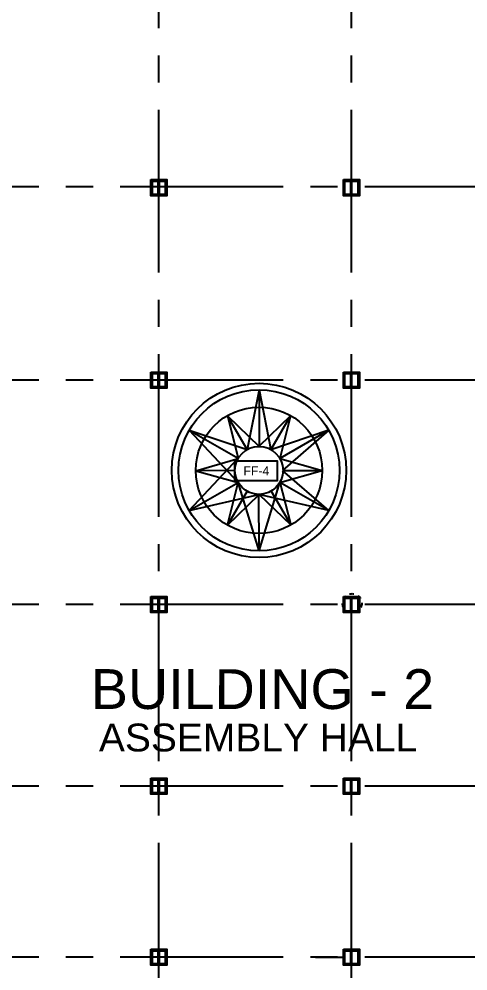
# Model space of a CAD drawing. Header units: millimetres. Extents: x 2148 to 2681, y 758 to 986.
# Drawn here: x 2332.18 to 2342.67, y 946.65 to 968.91 of the extents above; entities that cross this region are included whole.
import ezdxf

# ---------------------------------------------------------------- set-up
doc = ezdxf.new("R2010")
doc.units = ezdxf.units.MM
doc.linetypes.add('CENTER2', pattern=[28.575, 19.05, -3.175, 3.175, -3.175])
doc.linetypes.add('HIDDEN', pattern=[0.375, 0.25, -0.125])
for name, color, linetype in [('cladding', 2, 'Continuous'), ('COL-IN', 2, 'Continuous'), ("const'n lin", 25, 'Continuous'), ('DR', 7, 'Continuous'), ('HATCH', 8, 'Continuous'), ('S_GRID LINES', 252, 'Continuous'), ('TEXT', 6, 'Continuous')]:
    doc.layers.add(name, color=color, linetype=linetype)
doc.styles.add('MMTX$0$ESMX$0$X-OPTA1D', font='x-opta1d')
doc.styles.add('SWISS', font='swissl.ttf')

msp = doc.modelspace()

# ---------------------------------------------------------------- linework, layer by layer
at = {"ltscale": 0.5}
msp.add_line((2339.108657, 946.969311, 0), (2339.733657, 946.969311), dxfattribs=at)
msp.add_lwpolyline([(2337.225409, 958.5789575), (2338.2177837, 958.5789575), (2338.2177837, 958.1092225), (2337.225409, 958.1092225)], close=True, dxfattribs=at)
at = {"layer": 'cladding', "elevation": 0}
for points in [[(2335.2614709, 965.156811), (2335.6364709, 965.156811), (2335.6364709, 964.781811), (2335.2614709, 964.781811)], [(2339.7614709, 965.156811), (2340.1364709, 965.156811), (2340.1364709, 964.781811), (2339.7614709, 964.781811)], [(2335.2614709, 960.656811), (2335.6364709, 960.656811), (2335.6364709, 960.281811), (2335.2614709, 960.281811)], [(2339.7614709, 960.656811), (2340.1364709, 960.656811), (2340.1364709, 960.281811), (2339.7614709, 960.281811)], [(2335.2614709, 955.406811), (2335.6364709, 955.406811), (2335.6364709, 955.031811), (2335.2614709, 955.031811)], [(2339.7614709, 955.406811), (2340.1364709, 955.406811), (2340.1364709, 955.031811), (2339.7614709, 955.031811)], [(2335.2614709, 951.156811), (2335.6364709, 951.156811), (2335.6364709, 950.781811), (2335.2614709, 950.781811)], [(2339.7614709, 951.156811), (2340.1364709, 951.156811), (2340.1364709, 950.781811), (2339.7614709, 950.781811)], [(2335.2614709, 947.156811), (2335.6364709, 947.156811), (2335.6364709, 946.781811), (2335.2614709, 946.781811)], [(2339.7614709, 947.156811), (2340.1364709, 947.156811), (2340.1364709, 946.781811), (2339.7614709, 946.781811)]]:
    msp.add_lwpolyline(points, close=True, dxfattribs=at)
at = {"layer": 'COL-IN'}
for p, q in [((2335.2739709, 965.144311), (2335.6239709, 965.144311)), ((2335.2739709, 964.794311), (2335.2739709, 965.144311)), ((2335.2739709, 965.119311), (2335.6239709, 965.119311)), ((2335.2989709, 964.819311), (2335.2989709, 965.119311)), ((2335.4364709, 964.819311), (2335.4364709, 965.119311)), ((2335.4614709, 964.819311), (2335.4614709, 965.119311)), ((2335.5989709, 965.119311), (2335.5989709, 964.819311)), ((2335.6239709, 965.144311), (2335.6239709, 964.794311)), ((2339.7739709, 965.144311), (2340.1239709, 965.144311)), ((2339.7739709, 964.794311), (2339.7739709, 965.144311)), ((2339.7739709, 965.119311), (2340.1239709, 965.119311)), ((2339.7989709, 964.819311), (2339.7989709, 965.119311)), ((2339.9364709, 964.819311), (2339.9364709, 965.119311)), ((2339.9614709, 964.819311), (2339.9614709, 965.119311)), ((2340.0989709, 965.119311), (2340.0989709, 964.819311)), ((2340.1239709, 965.144311), (2340.1239709, 964.794311)), ((2335.2739709, 964.819311), (2335.6239709, 964.819311)), ((2339.7739709, 964.819311), (2340.1239709, 964.819311)), ((2335.6239709, 964.794311), (2335.2739709, 964.794311)), ((2340.1239709, 964.794311), (2339.7739709, 964.794311)), ((2335.2739709, 960.644311), (2335.6239709, 960.644311)), ((2335.2739709, 960.294311), (2335.2739709, 960.644311)), ((2335.2739709, 960.619311), (2335.6239709, 960.619311)), ((2335.2989709, 960.319311), (2335.2989709, 960.619311)), ((2335.4364709, 960.319311), (2335.4364709, 960.619311)), ((2335.4614709, 960.319311), (2335.4614709, 960.619311)), ((2335.5989709, 960.619311), (2335.5989709, 960.319311)), ((2335.6239709, 960.644311), (2335.6239709, 960.294311)), ((2339.7739709, 960.644311), (2340.1239709, 960.644311)), ((2339.7739709, 960.294311), (2339.7739709, 960.644311)), ((2339.7739709, 960.619311), (2340.1239709, 960.619311)), ((2339.7989709, 960.319311), (2339.7989709, 960.619311)), ((2339.9364709, 960.319311), (2339.9364709, 960.619311)), ((2339.9614709, 960.319311), (2339.9614709, 960.619311)), ((2340.0989709, 960.619311), (2340.0989709, 960.319311)), ((2340.1239709, 960.644311), (2340.1239709, 960.294311)), ((2335.2739709, 960.319311), (2335.6239709, 960.319311)), ((2335.6239709, 960.294311), (2335.2739709, 960.294311)), ((2339.7739709, 960.319311), (2340.1239709, 960.319311)), ((2340.1239709, 960.294311), (2339.7739709, 960.294311)), ((2335.2739709, 955.394311), (2335.6239709, 955.394311)), ((2335.2739709, 955.044311), (2335.2739709, 955.394311)), ((2335.2739709, 955.369311), (2335.6239709, 955.369311)), ((2335.2989709, 955.069311), (2335.2989709, 955.369311)), ((2335.4364709, 955.069311), (2335.4364709, 955.369311)), ((2335.4614709, 955.069311), (2335.4614709, 955.369311)), ((2335.5989709, 955.369311), (2335.5989709, 955.069311)), ((2335.6239709, 955.394311), (2335.6239709, 955.044311)), ((2339.7739709, 955.394311), (2340.1239709, 955.394311)), ((2339.7739709, 955.044311), (2339.7739709, 955.394311)), ((2339.7739709, 955.369311), (2340.1239709, 955.369311)), ((2339.7989709, 955.069311), (2339.7989709, 955.369311)), ((2339.9364709, 955.069311), (2339.9364709, 955.369311)), ((2339.9614709, 955.069311), (2339.9614709, 955.369311)), ((2340.0989709, 955.369311), (2340.0989709, 955.069311)), ((2340.1239709, 955.394311), (2340.1239709, 955.044311)), ((2335.2739709, 955.069311), (2335.6239709, 955.069311)), ((2335.6239709, 955.044311), (2335.2739709, 955.044311)), ((2339.7739709, 955.069311), (2340.1239709, 955.069311)), ((2340.1239709, 955.044311), (2339.7739709, 955.044311)), ((2335.2739709, 951.144311), (2335.6239709, 951.144311)), ((2335.2739709, 950.794311), (2335.2739709, 951.144311)), ((2335.2739709, 951.119311), (2335.6239709, 951.119311)), ((2335.2989709, 950.819311), (2335.2989709, 951.119311)), ((2335.4364709, 950.819311), (2335.4364709, 951.119311)), ((2335.4614709, 950.819311), (2335.4614709, 951.119311)), ((2335.5989709, 951.119311), (2335.5989709, 950.819311)), ((2335.6239709, 951.144311), (2335.6239709, 950.794311)), ((2339.7739709, 951.144311), (2340.1239709, 951.144311)), ((2339.7739709, 950.794311), (2339.7739709, 951.144311)), ((2339.7739709, 951.119311), (2340.1239709, 951.119311)), ((2339.7989709, 950.819311), (2339.7989709, 951.119311)), ((2339.9364709, 950.819311), (2339.9364709, 951.119311)), ((2339.9614709, 950.819311), (2339.9614709, 951.119311)), ((2340.0989709, 951.119311), (2340.0989709, 950.819311)), ((2340.1239709, 951.144311), (2340.1239709, 950.794311)), ((2335.2739709, 950.819311), (2335.6239709, 950.819311)), ((2335.6239709, 950.794311), (2335.2739709, 950.794311)), ((2339.7739709, 950.819311), (2340.1239709, 950.819311)), ((2340.1239709, 950.794311), (2339.7739709, 950.794311)), ((2335.2739709, 947.144311), (2335.6239709, 947.144311)), ((2335.2739709, 946.794311), (2335.2739709, 947.144311)), ((2335.2739709, 947.119311), (2335.6239709, 947.119311)), ((2335.2989709, 946.819311), (2335.2989709, 947.119311)), ((2335.4364709, 946.819311), (2335.4364709, 947.119311)), ((2335.4614709, 946.819311), (2335.4614709, 947.119311)), ((2335.5989709, 947.119311), (2335.5989709, 946.819311)), ((2335.6239709, 947.144311), (2335.6239709, 946.794311)), ((2339.7739709, 947.144311), (2340.1239709, 947.144311)), ((2339.7739709, 946.794311), (2339.7739709, 947.144311)), ((2339.7739709, 947.119311), (2340.1239709, 947.119311)), ((2339.7989709, 946.819311), (2339.7989709, 947.119311)), ((2339.9364709, 946.819311), (2339.9364709, 947.119311)), ((2339.9614709, 946.819311), (2339.9614709, 947.119311)), ((2340.0989709, 947.119311), (2340.0989709, 946.819311)), ((2340.1239709, 947.144311), (2340.1239709, 946.794311)), ((2335.2739709, 946.819311), (2335.6239709, 946.819311)), ((2335.6239709, 946.794311), (2335.2739709, 946.794311)), ((2339.7739709, 946.819311), (2340.1239709, 946.819311)), ((2340.1239709, 946.794311), (2339.7739709, 946.794311))]:
    msp.add_line(p, q, dxfattribs=at)
at = {"layer": "const'n lin", "color": 8, "linetype": 'HIDDEN', "ltscale": 0.4}
msp.add_circle((2339.9664902, 955.2485888, 0), 0.225, dxfattribs=at)
at = {"layer": 'DR', "ltscale": 10}
for radius in [2.0381282, 2.0381282, 1.8835909, 0.5613697]:
    msp.add_circle((2337.7897925, 958.3559009, 0), radius, dxfattribs=at)
at = {"layer": 'HATCH', "linetype": 'ByBlock', "ltscale": 0.5}
for p, q in [((2337.7897925, 960.2394918, 0), (2337.5091076, 958.8420614, 0)), ((2337.7897925, 960.2394918, 0), (2338.0680636, 958.8378807, 0)), ((2337.7897925, 960.2394918, 0), (2337.7897925, 958.9172706, 0)), ((2337.5091076, 958.8420614, 0), (2337.0506215, 959.6361826, 0)), ((2337.0506215, 959.6361826, 0), (2337.7897925, 958.9185346, 0)), ((2337.0506215, 959.6361826, 0), (2337.3060435, 958.6385918, 0)), ((2338.5289634, 959.6361826, 0), (2337.788613, 958.9172691, 0)), ((2338.0680636, 958.8378807, 0), (2338.5289634, 959.6361826, 0)), ((2338.5289634, 959.6361826, 0), (2338.2773046, 958.6353037, 0)), ((2336.1584521, 959.2975183, 0), (2337.3052679, 958.0749137, 0)), ((2336.1584521, 959.2975183, 0), (2337.5091076, 958.8420614, 0)), ((2336.1584521, 959.2975183, 0), (2337.3060435, 958.6385918, 0)), ((2339.4231941, 959.293938, 0), (2338.0678637, 958.8375344, 0)), ((2339.4231941, 959.293938, 0), (2338.2768433, 958.6350388, 0)), ((2339.4231941, 959.293938, 0), (2338.3365118, 958.3559009, 0)), ((2336.1584521, 957.4142836, 0), (2337.3063763, 958.6391675, 0)), ((2336.3114662, 958.3490934, 0), (2337.3050405, 958.6368454, 0)), ((2338.2765979, 958.6354657, 0), (2339.2681344, 958.3559009, 0)), ((2337.2284287, 958.3533159, 0), (2336.3114662, 958.3490934, 0)), ((2336.3114662, 958.3490934, 0), (2337.3049297, 958.0729804, 0)), ((2338.2758756, 958.0761831, 0), (2339.2681344, 958.3559009, 0)), ((2339.4231941, 957.4178638, 0), (2338.3365118, 958.3559009, 0)), ((2338.3365118, 958.3559009, 0), (2339.2681344, 958.3559009, 0)), ((2336.1584521, 957.4142836, 0), (2337.304935, 958.0754893, 0)), ((2337.0565249, 957.0722291, 0), (2337.3054283, 958.0746369, 0)), ((2337.7897925, 956.4723101, 0), (2337.305526, 958.0744686, 0)), ((2337.7897925, 956.4723101, 0), (2338.2758756, 958.0761831, 0)), ((2339.4231941, 957.4178638, 0), (2338.2761211, 958.07661, 0)), ((2338.2763661, 958.0770371, 0), (2338.5348511, 957.0790366, 0)), ((2336.1584521, 957.4142836, 0), (2337.7859341, 957.7945249, 0)), ((2337.5113493, 957.8684531, 0), (2337.0565249, 957.0722291, 0)), ((2337.0565249, 957.0722291, 0), (2337.7902886, 957.7940025, 0)), ((2337.7897925, 956.4723101, 0), (2337.7871136, 957.7945234, 0)), ((2339.4231941, 957.4178638, 0), (2337.787606, 957.7945237, 0)), ((2337.7897925, 957.7945312, 0), (2338.5348511, 957.0790366, 0)), ((2338.072713, 957.8710382, 0), (2338.5348511, 957.0790366, 0))]:
    msp.add_line(p, q, dxfattribs=at)
msp.add_circle((2337.7897925, 958.3559009, 0), 1.4783419, dxfattribs=at)
at = {"layer": 'S_GRID LINES', "linetype": 'CENTER2', "ltscale": 0.2}
for p, q in [((2335.4489709, 922.9776771, 0), (2335.4489709, 977.9657571, 0)), ((2339.9489709, 922.9776771, 0), (2339.9489709, 977.9551311, 0)), ((2355.5030932, 964.9898693, 0), (2290.9518229, 964.9898693, 0)), ((2355.5030932, 960.4692324), (2290.9518229, 960.4692324)), ((2355.5030932, 955.2203176), (2290.9518229, 955.2203176)), ((2355.5030932, 950.969311, 0), (2290.9518229, 950.969311)), ((2355.5030932, 946.969311, 0), (2290.9518229, 946.969311))]:
    msp.add_line(p, q, dxfattribs=at)

# ---------------------------------------------------------------- texts
at = {"color": 2, "insert": (2337.7277311, 958.3466987), "char_height": 0.21537251, "width": 3.970154439, "attachment_point": 5, "style": 'MMTX$0$ESMX$0$X-OPTA1D'}
msp.add_mtext('FF-4', dxfattribs=at)
at = {"layer": 'TEXT', "style": 'SWISS'}
for s, height, p in [('BUILDING - 2', 0.931411859, (2333.8593141, 952.7757935, 0.0000003)), ('ASSEMBLY HALL', 0.651988301, (2334.0480264, 951.7825917, 0.0000002))]:
    msp.add_text(s, height=height, rotation=359.98971085, dxfattribs=at).set_placement(p)

doc.saveas('drawing.dxf')
